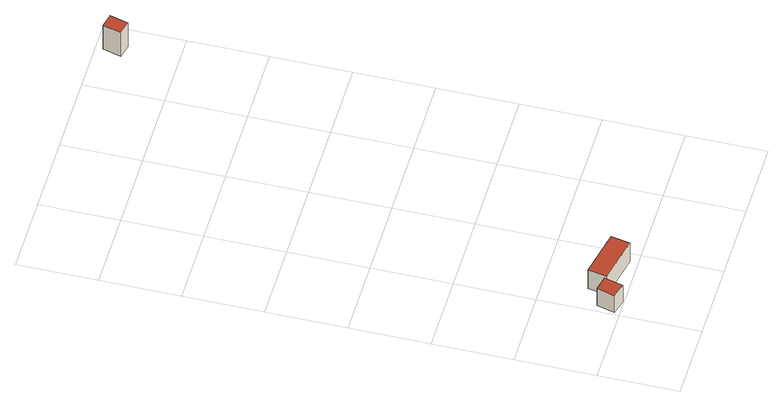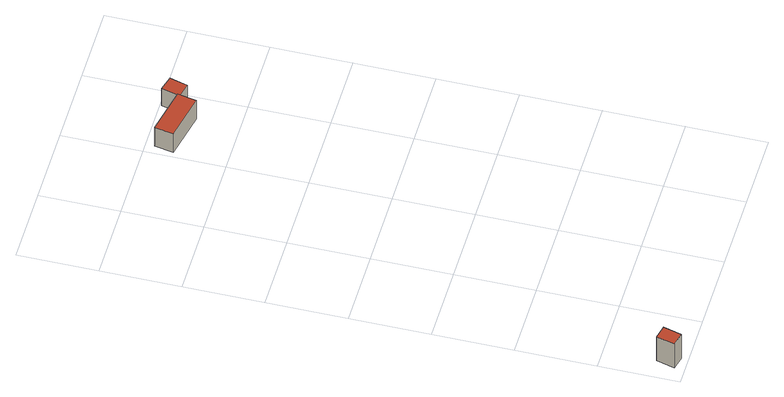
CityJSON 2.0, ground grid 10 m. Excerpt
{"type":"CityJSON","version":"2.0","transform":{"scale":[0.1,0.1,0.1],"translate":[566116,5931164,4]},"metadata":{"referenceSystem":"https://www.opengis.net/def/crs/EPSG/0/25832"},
"CityObjects":{
"building1":{"type":"Building","attributes":{"Grundfläche 2D":"4.568111","Grundhöhe NN":"4.974"},"geometry":[{"type":"Solid","lod":"3","boundaries":[[[[0,1,2,3]],[[4,5,3,2]],[[5,6,0,3]],[[6,7,1,0]],[[7,4,2,1]],[[7,6,5,4]]]],"semantics":{"surfaces":[{"type":"RoofSurface"},{"type":"WallSurface"},{"type":"GroundSurface"}],"values":[[0,1,1,1,1,2]]}}]},
"building2":{"type":"Building","attributes":{"Grundfläche 2D":"14.555019","Grundhöhe NN":"4.974"},"geometry":[{"type":"Solid","lod":"3","boundaries":[[[[8,9,10,11]],[[12,13,11,10]],[[13,14,8,11]],[[14,15,9,8]],[[15,12,10,9]],[[15,14,13,12]]]],"semantics":{"surfaces":[{"type":"RoofSurface"},{"type":"WallSurface"},{"type":"GroundSurface"}],"values":[[0,1,1,1,1,2]]}}]},
"building3":{"type":"Building","attributes":{"Grundfläche 2D":"4.083568","Grundhöhe NN":"4.974"},"geometry":[{"type":"Solid","lod":"3","boundaries":[[[[16,17,18,19]],[[20,21,19,18]],[[21,22,16,19]],[[22,23,17,16]],[[23,20,18,17]],[[23,22,21,20]]]],"semantics":{"surfaces":[{"type":"RoofSurface"},{"type":"WallSurface"},{"type":"GroundSurface"}],"values":[[0,1,1,1,1,2]]}}]}
},
"vertices":[
[29,26,38],[10,30,38],[4,7,38],[23,2,38],[4,7,10],[23,2,10],[29,26,10],[10,30,10],
[88,11,41],[93,35,41],[34,47,41],[29,23,41],[34,47,10],[29,23,10],[88,11,10],[93,35,10],
[280,687,50],[263,691,50],[257,668,50],[274,664,50],[257,668,10],[274,664,10],[280,687,10],[263,691,10]
]}
